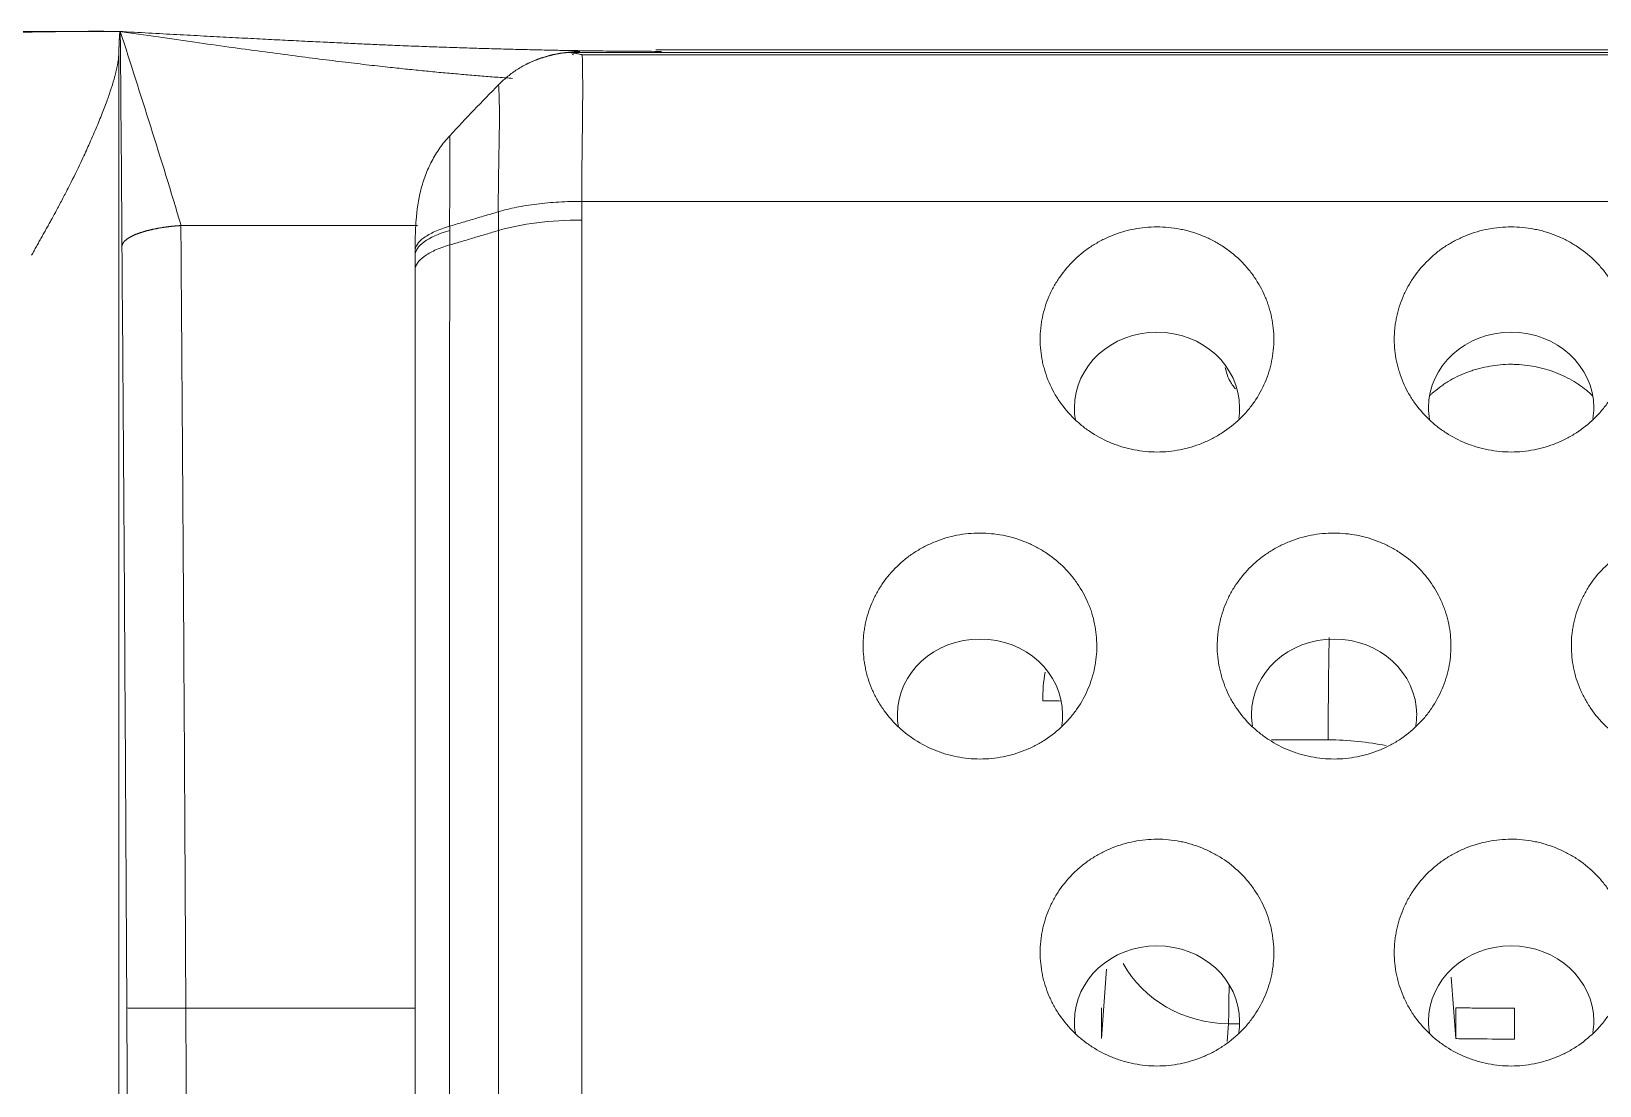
# Model space of a CAD drawing. Header units: millimetres. Extents: x 70151 to 230897, y 35202 to 113211.
# Drawn here: x 178098.68 to 178111.92, y 69246.85 to 69255.74 of the extents above; entities that cross this region are included whole.
import ezdxf

# ---------------------------------------------------------------- set-up
doc = ezdxf.new("R2010")
doc.units = ezdxf.units.MM
doc.header["$LTSCALE"] = 50
doc.layers.add('2-con', color=2, linetype='Continuous')
doc.layers.add('mark-B', color=2, linetype='Continuous', lineweight=20)

# ---------------------------------------------------------------- blocks, each defined once
blk = doc.blocks.new('무풍1WAY 대형')
at = {"layer": 'mark-B'}
for p, q in [((543.717, -488.054), (543.717, -487.793)), ((544.214, -487.797), (544.214, -488.058)), ((544.253, -488.316), (544.214, -487.797)), ((546.13, -487.922), (546.142, -487.773)), ((547.203, -487.797), (547.159, -488.383)), ((547.203, -488.058), (547.203, -487.797)), ((546.037, -487.922), (546.13, -487.922)), ((545.29, -490.316), (545.767, -490.316)), ((552.973, -494.654), (554.967, -494.654)), ((-550.527, -496.135), (550.963, -496.135)), ((0.012, -496.114), (551.724, -496.114)), ((551.724, -496.114), (551.706, -496.113))]:
    blk.add_line(p, q, dxfattribs=at)
for centre, major_axis, ratio, start_param, end_param in [((543.717, -487.798), (-0.498, 0), 0.008728, 3.176501, 4.712389), ((543.746, -487.943), (0.697, 0), 0.913545, 2.993738, 3.141588), ((543.746, -487.943), (0.697, 0), 0.913545, 3.141596, 6.283185), ((543.746, -487.943), (0.697, 0), 0.913545, 0, 0.158061), ((546.734, -487.943), (0.697, 0), 0.913545, 2.993738, 3.141588), ((546.734, -487.943), (0.697, 0), 0.913545, 3.141596, 6.283185), ((546.138, -489.275), (0, -1.494), 0.01164, 3.577926, 3.959334), ((546.13, -488.824), (0.993, -0.075), 0.905851, 0.533497, 1.638805), ((546.734, -487.943), (0.697, 0), 0.913545, 0, 0.158061), ((545.29, -489.975), (0.996, -0.012), 0.343202, 4.204303, 4.716664), ((545.274, -489.804), (0, -1.494), 0.01164, 0.399192, 1.220446), ((545.24, -490.53), (0.697, 0), 0.913545, 2.994917, 3.141588), ((545.24, -490.53), (0.697, 0), 0.913545, 0, 0.156493), ((548.227, -490.53), (0.697, 0), 0.913545, 2.994917, 3.141588), ((548.227, -490.53), (0.697, 0), 0.913545, 0, 0.156493), ((545.24, -490.53), (0.697, 0), 0.913545, 3.141596, 6.283185), ((548.227, -490.53), (0.697, 0), 0.913545, 3.141596, 6.283185), ((547.698, -490.621), (-0.498, 0.001), 0.049798, 1.251536, 1.570898), ((543.746, -493.118), (0.697, 0), 0.913545, 2.996196, 3.141596), ((543.746, -493.118), (0.697, 0), 0.913545, 0, 0.154917), ((546.734, -493.118), (0.697, 0), 0.913545, 2.996196, 3.141596), ((546.734, -493.118), (0.697, 0), 0.913545, 0, 0.154917), ((543.746, -493.118), (0.697, 0), 0.913545, 3.141596, 6.283185), ((546.734, -493.118), (0.697, 0), 0.913545, 3.141596, 6.283185), ((551.997, -494.403), (0.996, 0), 0.298095, 5.497796, 6.283185), ((551.585, -494.403), (-0.996, 0), 0.297705, 1.570812, 2.356202)]:
    blk.add_ellipse(centre, major_axis=major_axis, ratio=ratio, start_param=start_param, end_param=end_param, dxfattribs=at)
for points, degree, knots in [([(555.493, -488.059), (555.493, -485.014), (555.493, -481.958), (555.493, -476.339), (555.493, -473.779), (555.493, -469.929), (555.493, -468.643), (555.493, -466.713), (555.493, -466.069), (555.493, -465.102), (555.493, -464.78), (555.493, -464.296), (555.493, -464.135), (555.493, -463.812), (555.493, -463.64), (555.493, -463.339), (555.493, -463.209), (555.493, -462.925), (555.493, -462.781), (555.493, -462.346), (555.493, -462.051), (555.493, -461.148), (555.493, -460.523), (555.493, -459.229), (555.493, -458.56), (555.493, -457.522), (555.493, -457.171), (555.493, -456.635), (555.493, -456.455), (555.493, -456.183), (555.493, -456.092), (555.493, -455.91), (555.493, -455.808), (555.493, -455.644), (555.493, -455.581), (555.493, -455.435), (555.493, -455.362), (555.493, -455.142), (555.493, -454.994), (555.493, -454.547), (555.493, -454.245), (555.493, -453.324), (555.493, -452.693), (555.493, -451.395), (555.493, -450.729), (555.493, -449.703), (555.493, -449.356), (555.493, -448.83), (555.493, -448.654), (555.493, -448.299), (555.493, -448.112), (555.493, -447.94)], 3, [0, 0, 0, 0, 0.23099, 0.23099, 0.423242, 0.423242, 0.519369, 0.519369, 0.567432, 0.567432, 0.591463, 0.591463, 0.603479, 0.603479, 0.615495, 0.615495, 0.627511, 0.627511, 0.639526, 0.639526, 0.663558, 0.663558, 0.711621, 0.711621, 0.759684, 0.759684, 0.783716, 0.783716, 0.795732, 0.795732, 0.80174, 0.80174, 0.807748, 0.807748, 0.813755, 0.813755, 0.819763, 0.819763, 0.831779, 0.831779, 0.855811, 0.855811, 0.903874, 0.903874, 0.951937, 0.951937, 0.975969, 0.975969, 0.987984, 0.987984, 1, 1, 1, 1]), ([(552.993, -457.108), (552.993, -457.203), (552.993, -457.393), (552.993, -457.679), (552.993, -457.964), (552.993, -458.25), (552.993, -458.535), (552.993, -458.82), (552.993, -459.106), (552.993, -459.391), (552.993, -459.676), (552.993, -459.961), (552.993, -460.246), (552.993, -460.531), (552.993, -460.816), (552.993, -461.101), (552.993, -461.386), (552.993, -461.671), (552.993, -461.955), (552.993, -462.24), (552.993, -462.525), (552.993, -462.809), (552.993, -463.094), (552.993, -463.378), (552.993, -463.662), (552.993, -463.947), (552.993, -464.231), (552.993, -464.515), (552.993, -464.799), (552.993, -465.084), (552.993, -465.368), (552.993, -465.652), (552.993, -465.936), (552.993, -466.22), (552.993, -466.503), (552.993, -466.787), (552.993, -467.071), (552.993, -467.355), (552.993, -467.638), (552.993, -467.922), (552.993, -468.205), (552.993, -468.489), (552.993, -468.772), (552.993, -469.055), (552.993, -469.339), (552.993, -469.622), (552.993, -469.905), (552.993, -470.188), (552.993, -470.471), (552.993, -470.754), (552.993, -471.037), (552.993, -471.32), (552.993, -471.602), (552.993, -471.885), (552.993, -472.168), (552.993, -472.45), (552.993, -472.733), (552.993, -473.015), (552.993, -473.298), (552.993, -473.58), (552.993, -473.862), (552.993, -474.145), (552.993, -474.427), (552.993, -474.709), (552.993, -474.991), (552.993, -475.273), (552.993, -475.555), (552.993, -476.05), (552.993, -477.07), (552.993, -478.924), (552.993, -481.706), (552.993, -484.168), (552.993, -485.992), (552.993, -486.863), (552.993, -487.701), (552.993, -488.506), (552.993, -489.278), (552.993, -490.017), (552.993, -490.723), (552.993, -491.396), (552.993, -492.036), (552.993, -492.643), (552.993, -493.218), (552.993, -493.76), (552.993, -494.11), (552.993, -494.28)], 3, [0, 0, 0, 0, 0.007577, 0.015155, 0.022732, 0.030309, 0.037887, 0.045464, 0.053041, 0.060618, 0.068195, 0.075772, 0.083349, 0.090927, 0.098504, 0.10608, 0.113657, 0.121234, 0.128811, 0.136388, 0.143965, 0.151542, 0.159119, 0.166695, 0.174272, 0.181849, 0.189426, 0.197002, 0.204579, 0.212156, 0.219732, 0.227309, 0.234885, 0.242462, 0.250039, 0.257615, 0.265192, 0.272768, 0.280345, 0.287921, 0.295498, 0.303074, 0.31065, 0.318227, 0.325803, 0.33338, 0.340956, 0.348532, 0.356109, 0.363685, 0.371262, 0.378838, 0.386414, 0.393991, 0.401567, 0.409143, 0.41672, 0.424296, 0.431872, 0.439449, 0.447025, 0.454601, 0.462177, 0.469754, 0.47733, 0.484906, 0.492483, 0.500059, 0.52485, 0.574775, 0.649835, 0.750029, 0.774561, 0.798208, 0.820972, 0.842852, 0.863849, 0.883961, 0.90319, 0.921534, 0.938995, 0.955572, 0.971266, 0.986075, 1, 1, 1, 1]), ([(552.701, -494.49), (552.702, -492.962), (552.702, -491.432), (552.702, -488.364), (552.702, -486.058), (552.702, -483.744), (552.702, -482.2), (552.702, -481.427), (552.702, -479.106), (552.702, -477.556), (552.701, -474.449), (552.701, -472.893), (552.701, -469.775), (552.701, -468.213), (552.701, -465.085), (552.701, -463.518), (552.701, -460.379), (552.701, -458.807), (552.701, -457.233)], 3, [0, 0, 0, 0, 0.125, 0.125, 0.25, 0.3125, 0.3125, 0.375, 0.375, 0.5, 0.5, 0.625, 0.625, 0.75, 0.75, 0.875, 0.875, 1, 1, 1, 1]), ([(551.585, -494.699), (551.585, -491.638), (551.585, -488.563), (551.585, -483.93), (551.585, -482.382), (551.585, -479.281), (551.585, -477.727), (551.585, -474.613), (551.585, -473.054), (551.585, -469.928), (551.585, -468.363), (551.585, -465.227), (551.585, -463.657), (551.585, -460.512), (551.585, -458.936), (551.585, -457.359)], 3, [0, 0, 0, 0, 0.25, 0.25, 0.375, 0.375, 0.5, 0.5, 0.625, 0.625, 0.75, 0.75, 0.875, 0.875, 1, 1, 1, 1]), ([(552.289, -457.307), (552.289, -458.883), (552.289, -460.457), (552.289, -463.599), (552.289, -465.168), (552.289, -468.301), (552.289, -469.865), (552.289, -472.987), (552.289, -474.546), (552.289, -477.656), (552.289, -479.209), (552.289, -482.307), (552.289, -483.854), (552.289, -488.482), (552.289, -491.554), (552.289, -494.612)], 3, [0, 0, 0, 0, 0.125, 0.125, 0.25, 0.25, 0.375, 0.375, 0.5, 0.5, 0.625, 0.625, 0.75, 0.75, 1, 1, 1, 1]), ([(543.746, -487.566), (543.812, -487.566), (543.876, -487.573), (543.971, -487.591), (544.002, -487.599), (544.049, -487.613), (544.064, -487.618), (544.095, -487.628), (544.11, -487.634), (544.185, -487.664), (544.242, -487.694), (544.309, -487.738), (544.322, -487.747), (544.348, -487.765), (544.361, -487.775), (544.399, -487.805), (544.422, -487.826), (544.49, -487.893), (544.531, -487.941), (544.576, -488.006), (544.585, -488.02), (544.601, -488.047), (544.625, -488.088), (544.659, -488.158), (544.681, -488.217), (544.695, -488.261), (544.699, -488.276), (544.707, -488.307), (544.71, -488.322), (544.726, -488.399), (544.732, -488.461), (544.732, -488.554), (544.731, -488.585), (544.726, -488.632), (544.724, -488.647), (544.719, -488.678), (544.716, -488.694), (544.701, -488.77), (544.682, -488.829), (544.652, -488.901), (544.645, -488.916), (544.631, -488.944), (544.624, -488.958), (544.601, -489), (544.585, -489.026), (544.532, -489.104), (544.491, -489.152), (544.434, -489.208), (544.422, -489.219), (544.398, -489.24), (544.362, -489.271), (544.297, -489.318), (544.242, -489.35), (544.185, -489.38), (544.155, -489.393), (544.065, -489.429), (544.004, -489.448), (543.908, -489.466), (543.876, -489.471), (543.811, -489.477), (543.779, -489.479), (543.682, -489.479), (543.618, -489.473), (543.538, -489.457), (543.522, -489.454), (543.49, -489.446), (543.443, -489.433), (543.367, -489.407), (543.309, -489.38), (543.266, -489.358), (543.252, -489.35), (543.224, -489.334), (543.21, -489.326), (543.143, -489.282), (543.093, -489.242), (543.025, -489.176), (543.003, -489.153), (542.973, -489.116), (542.963, -489.104), (542.943, -489.079), (542.934, -489.066), (542.89, -489.001), (542.859, -488.946), (542.823, -488.859), (542.812, -488.83), (542.793, -488.77), (542.785, -488.74), (542.767, -488.648), (542.76, -488.587), (542.76, -488.461), (542.766, -488.399), (542.785, -488.308), (542.793, -488.278), (542.811, -488.218), (542.822, -488.188), (542.859, -488.101), (542.889, -488.046), (542.942, -487.969), (542.961, -487.943), (543.002, -487.894), (543.024, -487.871), (543.092, -487.805), (543.142, -487.765), (543.222, -487.712), (543.25, -487.696), (543.307, -487.666), (543.366, -487.639), (543.426, -487.618), (543.473, -487.604), (543.488, -487.6), (543.52, -487.592), (543.536, -487.588), (543.616, -487.573), (543.681, -487.566), (543.746, -487.566)], 3, [0, 0, 0, 0, 0.03125, 0.03125, 0.046875, 0.046875, 0.054688, 0.054688, 0.0625, 0.0625, 0.09375, 0.09375, 0.101563, 0.101563, 0.109375, 0.109375, 0.125, 0.125, 0.15625, 0.15625, 0.164063, 0.164063, 0.171875, 0.1875, 0.203125, 0.203125, 0.210938, 0.210938, 0.21875, 0.21875, 0.25, 0.25, 0.265625, 0.265625, 0.273438, 0.273438, 0.28125, 0.28125, 0.3125, 0.3125, 0.320313, 0.320313, 0.328125, 0.328125, 0.34375, 0.34375, 0.375, 0.375, 0.382813, 0.382813, 0.390625, 0.40625, 0.421875, 0.421875, 0.4375, 0.4375, 0.46875, 0.46875, 0.484375, 0.484375, 0.5, 0.5, 0.53125, 0.53125, 0.539063, 0.539063, 0.546875, 0.5625, 0.578125, 0.578125, 0.585938, 0.585938, 0.59375, 0.59375, 0.625, 0.625, 0.640625, 0.640625, 0.648438, 0.648438, 0.65625, 0.65625, 0.6875, 0.6875, 0.703125, 0.703125, 0.71875, 0.71875, 0.75, 0.75, 0.78125, 0.78125, 0.796875, 0.796875, 0.8125, 0.8125, 0.84375, 0.84375, 0.859375, 0.859375, 0.875, 0.875, 0.90625, 0.90625, 0.921875, 0.921875, 0.9375, 0.953125, 0.953125, 0.960938, 0.960938, 0.96875, 0.96875, 1, 1, 1, 1]), ([(546.734, -487.566), (546.799, -487.566), (546.863, -487.573), (546.958, -487.591), (546.99, -487.599), (547.036, -487.613), (547.052, -487.618), (547.083, -487.628), (547.098, -487.634), (547.173, -487.664), (547.229, -487.694), (547.296, -487.738), (547.31, -487.747), (547.336, -487.765), (547.348, -487.775), (547.386, -487.805), (547.41, -487.826), (547.478, -487.893), (547.519, -487.941), (547.563, -488.006), (547.572, -488.02), (547.589, -488.047), (547.612, -488.088), (547.647, -488.158), (547.668, -488.217), (547.682, -488.261), (547.686, -488.276), (547.694, -488.307), (547.698, -488.322), (547.713, -488.399), (547.72, -488.461), (547.72, -488.554), (547.718, -488.585), (547.713, -488.632), (547.711, -488.647), (547.707, -488.678), (547.704, -488.694), (547.688, -488.77), (547.67, -488.829), (547.639, -488.901), (547.633, -488.916), (547.619, -488.944), (547.612, -488.958), (547.589, -489), (547.573, -489.026), (547.519, -489.104), (547.479, -489.152), (547.421, -489.208), (547.41, -489.219), (547.386, -489.24), (547.349, -489.271), (547.285, -489.318), (547.229, -489.35), (547.172, -489.38), (547.143, -489.393), (547.053, -489.429), (546.991, -489.448), (546.896, -489.466), (546.864, -489.471), (546.799, -489.477), (546.766, -489.479), (546.669, -489.479), (546.605, -489.473), (546.525, -489.457), (546.509, -489.454), (546.478, -489.446), (546.431, -489.433), (546.355, -489.407), (546.296, -489.38), (546.254, -489.358), (546.24, -489.35), (546.212, -489.334), (546.198, -489.326), (546.13, -489.282), (546.081, -489.242), (546.013, -489.176), (545.991, -489.153), (545.96, -489.116), (545.95, -489.104), (545.931, -489.079), (545.922, -489.066), (545.877, -489.001), (545.847, -488.946), (545.81, -488.859), (545.799, -488.83), (545.781, -488.77), (545.773, -488.74), (545.754, -488.648), (545.748, -488.587), (545.748, -488.461), (545.754, -488.399), (545.772, -488.308), (545.78, -488.278), (545.799, -488.218), (545.81, -488.188), (545.846, -488.101), (545.877, -488.046), (545.93, -487.969), (545.949, -487.943), (545.99, -487.894), (546.012, -487.871), (546.08, -487.805), (546.129, -487.765), (546.21, -487.712), (546.238, -487.696), (546.295, -487.666), (546.353, -487.639), (546.414, -487.618), (546.46, -487.604), (546.476, -487.6), (546.507, -487.592), (546.523, -487.588), (546.603, -487.573), (546.668, -487.566), (546.734, -487.566)], 3, [0, 0, 0, 0, 0.03125, 0.03125, 0.046875, 0.046875, 0.054687, 0.054687, 0.0625, 0.0625, 0.09375, 0.09375, 0.101562, 0.101562, 0.109375, 0.109375, 0.125, 0.125, 0.15625, 0.15625, 0.164062, 0.164062, 0.171875, 0.1875, 0.203125, 0.203125, 0.210937, 0.210937, 0.21875, 0.21875, 0.25, 0.25, 0.265625, 0.265625, 0.273437, 0.273437, 0.28125, 0.28125, 0.3125, 0.3125, 0.320312, 0.320312, 0.328125, 0.328125, 0.34375, 0.34375, 0.375, 0.375, 0.382812, 0.382812, 0.390625, 0.40625, 0.421875, 0.421875, 0.4375, 0.4375, 0.46875, 0.46875, 0.484375, 0.484375, 0.5, 0.5, 0.53125, 0.53125, 0.539062, 0.539062, 0.546875, 0.5625, 0.578125, 0.578125, 0.585937, 0.585937, 0.59375, 0.59375, 0.625, 0.625, 0.640625, 0.640625, 0.648437, 0.648437, 0.65625, 0.65625, 0.6875, 0.6875, 0.703125, 0.703125, 0.71875, 0.71875, 0.75, 0.75, 0.78125, 0.78125, 0.796875, 0.796875, 0.8125, 0.8125, 0.84375, 0.84375, 0.859375, 0.859375, 0.875, 0.875, 0.90625, 0.90625, 0.921875, 0.921875, 0.9375, 0.953125, 0.953125, 0.960937, 0.960937, 0.96875, 0.96875, 1, 1, 1, 1]), ([(544.214, -488.058), (544.213, -488.058), (544.209, -488.058), (544.195, -488.057), (544.184, -488.057), (544.158, -488.056), (544.143, -488.056), (544.106, -488.056), (544.085, -488.055), (544.04, -488.055), (544.014, -488.055), (543.961, -488.055), (543.933, -488.054), (543.874, -488.054), (543.843, -488.054), (543.78, -488.054), (543.748, -488.054), (543.717, -488.054)], 3, [0, 0, 0, 0, 0.125, 0.125, 0.25, 0.25, 0.375, 0.375, 0.5, 0.5, 0.625, 0.625, 0.75, 0.75, 0.875, 0.875, 1, 1, 1, 1]), ([(554.927, -488.054), (554.96, -488.054), (554.992, -488.054), (555.055, -488.054), (555.086, -488.053), (555.146, -488.053), (555.174, -488.053), (555.228, -488.053), (555.253, -488.053), (555.299, -488.054), (555.32, -488.054), (555.357, -488.054), (555.372, -488.054), (555.398, -488.055), (555.408, -488.055), (555.421, -488.055), (555.425, -488.056), (555.425, -488.056)], 3, [0, 0, 0, 0, 0.125, 0.125, 0.25, 0.25, 0.375, 0.375, 0.5, 0.5, 0.625, 0.625, 0.75, 0.75, 0.875, 0.875, 1, 1, 1, 1]), ([(554.969, -494.654), (554.967, -494.38), (554.965, -494.107), (554.961, -493.559), (554.959, -493.285), (554.953, -492.462), (554.946, -491.363), (554.939, -490.261), (554.933, -489.158), (554.93, -488.606), (554.927, -488.054)], 3, [0, 0, 0, 0, 0.125, 0.125, 0.25, 0.25, 0.5, 0.75, 0.75, 1, 1, 1, 1]), ([(555.425, -488.056), (555.431, -489.133), (555.437, -490.206), (555.45, -492.346), (555.458, -493.412), (555.466, -494.476)], 3, [0, 0, 0, 0, 0.5, 0.5, 1, 1, 1, 1]), ([(555.493, -496.103), (555.493, -495.434), (555.493, -494.765), (555.493, -493.428), (555.493, -491.42), (555.493, -489.408), (555.493, -488.064)], 3, [0, 0, 0, 0, 0.25, 0.25, 0.5, 1, 1, 1, 1]), ([(542.252, -490.155), (542.318, -490.155), (542.382, -490.162), (542.477, -490.18), (542.508, -490.188), (542.555, -490.201), (542.57, -490.206), (542.601, -490.217), (542.616, -490.223), (542.691, -490.253), (542.748, -490.282), (542.815, -490.326), (542.828, -490.335), (542.854, -490.353), (542.867, -490.363), (542.904, -490.393), (542.928, -490.414), (542.996, -490.48), (543.037, -490.528), (543.082, -490.594), (543.091, -490.607), (543.107, -490.634), (543.131, -490.674), (543.165, -490.744), (543.187, -490.803), (543.201, -490.847), (543.205, -490.863), (543.213, -490.893), (543.216, -490.908), (543.232, -490.985), (543.238, -491.046), (543.238, -491.139), (543.237, -491.17), (543.232, -491.217), (543.23, -491.232), (543.225, -491.263), (543.223, -491.278), (543.207, -491.354), (543.189, -491.414), (543.158, -491.485), (543.151, -491.5), (543.138, -491.528), (543.13, -491.542), (543.108, -491.583), (543.091, -491.61), (543.038, -491.687), (542.997, -491.736), (542.94, -491.791), (542.928, -491.802), (542.904, -491.823), (542.868, -491.854), (542.803, -491.9), (542.748, -491.932), (542.691, -491.962), (542.661, -491.975), (542.571, -492.011), (542.51, -492.03), (542.415, -492.048), (542.382, -492.053), (542.317, -492.059), (542.285, -492.06), (542.188, -492.06), (542.124, -492.054), (542.044, -492.039), (542.028, -492.036), (541.997, -492.028), (541.95, -492.015), (541.874, -491.989), (541.815, -491.963), (541.773, -491.94), (541.759, -491.933), (541.731, -491.917), (541.717, -491.908), (541.649, -491.864), (541.6, -491.825), (541.532, -491.759), (541.51, -491.736), (541.479, -491.7), (541.469, -491.687), (541.45, -491.662), (541.441, -491.649), (541.396, -491.585), (541.366, -491.53), (541.335, -491.458), (541.329, -491.444), (541.318, -491.414), (541.313, -491.399), (541.299, -491.354), (541.292, -491.324), (541.273, -491.233), (541.266, -491.172), (541.266, -491.078), (541.268, -491.047), (541.274, -490.985), (541.284, -490.924), (541.299, -490.864), (541.318, -490.804), (541.328, -490.775), (541.365, -490.688), (541.395, -490.633), (541.449, -490.556), (541.468, -490.531), (541.509, -490.482), (541.531, -490.459), (541.599, -490.392), (541.648, -490.353), (541.729, -490.3), (541.757, -490.284), (541.814, -490.254), (541.872, -490.228), (541.933, -490.206), (541.979, -490.193), (541.995, -490.188), (542.026, -490.181), (542.042, -490.177), (542.122, -490.162), (542.187, -490.155), (542.252, -490.155)], 3, [0, 0, 0, 0, 0.03125, 0.03125, 0.046875, 0.046875, 0.054687, 0.054687, 0.0625, 0.0625, 0.09375, 0.09375, 0.101562, 0.101562, 0.109375, 0.109375, 0.125, 0.125, 0.15625, 0.15625, 0.164062, 0.164062, 0.171875, 0.1875, 0.203125, 0.203125, 0.210937, 0.210937, 0.21875, 0.21875, 0.25, 0.25, 0.265625, 0.265625, 0.273437, 0.273437, 0.28125, 0.28125, 0.3125, 0.3125, 0.320312, 0.320312, 0.328125, 0.328125, 0.34375, 0.34375, 0.375, 0.375, 0.382812, 0.382812, 0.390625, 0.40625, 0.421875, 0.421875, 0.4375, 0.4375, 0.46875, 0.46875, 0.484375, 0.484375, 0.5, 0.5, 0.53125, 0.53125, 0.539062, 0.539062, 0.546875, 0.5625, 0.578125, 0.578125, 0.585937, 0.585937, 0.59375, 0.59375, 0.625, 0.625, 0.640625, 0.640625, 0.648437, 0.648437, 0.65625, 0.65625, 0.6875, 0.6875, 0.695312, 0.695312, 0.703125, 0.703125, 0.71875, 0.71875, 0.75, 0.75, 0.765625, 0.765625, 0.78125, 0.796875, 0.796875, 0.8125, 0.8125, 0.84375, 0.84375, 0.859375, 0.859375, 0.875, 0.875, 0.90625, 0.90625, 0.921875, 0.921875, 0.9375, 0.953125, 0.953125, 0.960938, 0.960938, 0.96875, 0.96875, 1, 1, 1, 1]), ([(545.24, -490.155), (545.305, -490.155), (545.37, -490.162), (545.464, -490.18), (545.496, -490.188), (545.542, -490.201), (545.558, -490.206), (545.589, -490.217), (545.604, -490.223), (545.679, -490.253), (545.735, -490.282), (545.802, -490.326), (545.816, -490.335), (545.842, -490.353), (545.854, -490.363), (545.892, -490.393), (545.916, -490.414), (545.984, -490.48), (546.025, -490.528), (546.07, -490.594), (546.078, -490.607), (546.095, -490.634), (546.119, -490.674), (546.153, -490.744), (546.174, -490.803), (546.188, -490.847), (546.192, -490.863), (546.2, -490.893), (546.204, -490.908), (546.22, -490.985), (546.226, -491.046), (546.226, -491.139), (546.224, -491.17), (546.22, -491.217), (546.218, -491.232), (546.213, -491.263), (546.21, -491.278), (546.195, -491.354), (546.176, -491.414), (546.145, -491.485), (546.139, -491.5), (546.125, -491.528), (546.118, -491.542), (546.095, -491.583), (546.079, -491.61), (546.025, -491.687), (545.985, -491.736), (545.927, -491.791), (545.916, -491.802), (545.892, -491.823), (545.855, -491.854), (545.791, -491.9), (545.735, -491.932), (545.678, -491.962), (545.649, -491.975), (545.559, -492.011), (545.497, -492.03), (545.402, -492.048), (545.37, -492.053), (545.305, -492.059), (545.273, -492.06), (545.176, -492.06), (545.111, -492.054), (545.032, -492.039), (545.016, -492.036), (544.984, -492.028), (544.937, -492.015), (544.861, -491.989), (544.803, -491.963), (544.76, -491.94), (544.746, -491.933), (544.718, -491.917), (544.704, -491.908), (544.637, -491.864), (544.587, -491.825), (544.519, -491.759), (544.498, -491.736), (544.467, -491.7), (544.457, -491.687), (544.437, -491.662), (544.428, -491.649), (544.384, -491.585), (544.353, -491.53), (544.323, -491.458), (544.317, -491.444), (544.306, -491.414), (544.301, -491.399), (544.287, -491.354), (544.279, -491.324), (544.26, -491.233), (544.254, -491.172), (544.254, -491.078), (544.256, -491.047), (544.262, -490.985), (544.271, -490.924), (544.287, -490.864), (544.305, -490.804), (544.316, -490.775), (544.353, -490.688), (544.383, -490.633), (544.436, -490.556), (544.455, -490.531), (544.496, -490.482), (544.518, -490.459), (544.586, -490.392), (544.636, -490.353), (544.716, -490.3), (544.744, -490.284), (544.801, -490.254), (544.86, -490.228), (544.92, -490.206), (544.967, -490.193), (544.982, -490.188), (545.014, -490.181), (545.03, -490.177), (545.11, -490.162), (545.174, -490.155), (545.24, -490.155)], 3, [0, 0, 0, 0, 0.03125, 0.03125, 0.046875, 0.046875, 0.054687, 0.054687, 0.0625, 0.0625, 0.09375, 0.09375, 0.101562, 0.101562, 0.109375, 0.109375, 0.125, 0.125, 0.15625, 0.15625, 0.164062, 0.164062, 0.171875, 0.1875, 0.203125, 0.203125, 0.210937, 0.210937, 0.21875, 0.21875, 0.25, 0.25, 0.265625, 0.265625, 0.273437, 0.273437, 0.28125, 0.28125, 0.3125, 0.3125, 0.320312, 0.320312, 0.328125, 0.328125, 0.34375, 0.34375, 0.375, 0.375, 0.382812, 0.382812, 0.390625, 0.40625, 0.421875, 0.421875, 0.4375, 0.4375, 0.46875, 0.46875, 0.484375, 0.484375, 0.5, 0.5, 0.53125, 0.53125, 0.539062, 0.539062, 0.546875, 0.5625, 0.578125, 0.578125, 0.585937, 0.585937, 0.59375, 0.59375, 0.625, 0.625, 0.640625, 0.640625, 0.648437, 0.648437, 0.65625, 0.65625, 0.6875, 0.6875, 0.695312, 0.695312, 0.703125, 0.703125, 0.71875, 0.71875, 0.75, 0.75, 0.765625, 0.765625, 0.78125, 0.796875, 0.796875, 0.8125, 0.8125, 0.84375, 0.84375, 0.859375, 0.859375, 0.875, 0.875, 0.90625, 0.90625, 0.921875, 0.921875, 0.9375, 0.953125, 0.953125, 0.960938, 0.960938, 0.96875, 0.96875, 1, 1, 1, 1]), ([(548.227, -490.155), (548.293, -490.155), (548.357, -490.162), (548.452, -490.18), (548.483, -490.188), (548.53, -490.201), (548.545, -490.206), (548.576, -490.217), (548.591, -490.223), (548.666, -490.253), (548.723, -490.282), (548.79, -490.326), (548.803, -490.335), (548.829, -490.353), (548.842, -490.363), (548.88, -490.393), (548.903, -490.414), (548.971, -490.48), (549.012, -490.528), (549.057, -490.594), (549.066, -490.607), (549.082, -490.634), (549.106, -490.674), (549.14, -490.744), (549.162, -490.803), (549.176, -490.847), (549.18, -490.863), (549.188, -490.893), (549.191, -490.908), (549.207, -490.985), (549.213, -491.046), (549.213, -491.139), (549.212, -491.17), (549.207, -491.217), (549.205, -491.232), (549.2, -491.263), (549.198, -491.278), (549.182, -491.354), (549.164, -491.414), (549.133, -491.485), (549.126, -491.5), (549.113, -491.528), (549.105, -491.542), (549.083, -491.583), (549.066, -491.61), (549.013, -491.687), (548.972, -491.736), (548.915, -491.791), (548.903, -491.802), (548.879, -491.823), (548.843, -491.854), (548.778, -491.9), (548.723, -491.932), (548.666, -491.962), (548.636, -491.975), (548.546, -492.011), (548.485, -492.03), (548.39, -492.048), (548.358, -492.053), (548.292, -492.059), (548.26, -492.06), (548.163, -492.06), (548.099, -492.054), (548.019, -492.039), (548.003, -492.036), (547.972, -492.028), (547.925, -492.015), (547.849, -491.989), (547.79, -491.963), (547.748, -491.94), (547.734, -491.933), (547.706, -491.917), (547.692, -491.908), (547.624, -491.864), (547.575, -491.825), (547.507, -491.759), (547.485, -491.736), (547.454, -491.7), (547.444, -491.687), (547.425, -491.662), (547.416, -491.649), (547.371, -491.585), (547.341, -491.53), (547.31, -491.458), (547.304, -491.444), (547.293, -491.414), (547.288, -491.399), (547.274, -491.354), (547.267, -491.324), (547.248, -491.233), (547.242, -491.172), (547.241, -491.078), (547.243, -491.047), (547.249, -490.985), (547.259, -490.924), (547.274, -490.864), (547.293, -490.804), (547.304, -490.775), (547.34, -490.688), (547.37, -490.633), (547.424, -490.556), (547.443, -490.531), (547.484, -490.482), (547.506, -490.459), (547.574, -490.392), (547.623, -490.353), (547.704, -490.3), (547.732, -490.284), (547.789, -490.254), (547.847, -490.228), (547.908, -490.206), (547.954, -490.193), (547.97, -490.188), (548.001, -490.181), (548.017, -490.177), (548.097, -490.162), (548.162, -490.155), (548.227, -490.155)], 3, [0, 0, 0, 0, 0.03125, 0.03125, 0.046875, 0.046875, 0.054688, 0.054688, 0.0625, 0.0625, 0.09375, 0.09375, 0.101563, 0.101563, 0.109375, 0.109375, 0.125, 0.125, 0.15625, 0.15625, 0.164063, 0.164063, 0.171875, 0.1875, 0.203125, 0.203125, 0.210937, 0.210937, 0.21875, 0.21875, 0.25, 0.25, 0.265625, 0.265625, 0.273437, 0.273437, 0.28125, 0.28125, 0.3125, 0.3125, 0.320312, 0.320312, 0.328125, 0.328125, 0.34375, 0.34375, 0.375, 0.375, 0.382812, 0.382812, 0.390625, 0.40625, 0.421875, 0.421875, 0.4375, 0.4375, 0.46875, 0.46875, 0.484375, 0.484375, 0.5, 0.5, 0.53125, 0.53125, 0.539063, 0.539063, 0.546875, 0.5625, 0.578125, 0.578125, 0.585938, 0.585938, 0.59375, 0.59375, 0.625, 0.625, 0.640625, 0.640625, 0.648438, 0.648438, 0.65625, 0.65625, 0.6875, 0.6875, 0.695312, 0.695312, 0.703125, 0.703125, 0.71875, 0.71875, 0.75, 0.75, 0.765625, 0.765625, 0.78125, 0.796875, 0.796875, 0.8125, 0.8125, 0.84375, 0.84375, 0.859375, 0.859375, 0.875, 0.875, 0.90625, 0.90625, 0.921875, 0.921875, 0.9375, 0.953125, 0.953125, 0.960937, 0.960937, 0.96875, 0.96875, 1, 1, 1, 1]), ([(543.746, -492.744), (543.811, -492.744), (543.876, -492.751), (543.971, -492.769), (544.002, -492.776), (544.048, -492.79), (544.064, -492.795), (544.095, -492.806), (544.11, -492.811), (544.185, -492.841), (544.241, -492.871), (544.308, -492.914), (544.322, -492.923), (544.348, -492.942), (544.36, -492.951), (544.398, -492.981), (544.422, -493.002), (544.49, -493.068), (544.531, -493.116), (544.576, -493.181), (544.584, -493.194), (544.601, -493.221), (544.625, -493.261), (544.659, -493.331), (544.68, -493.389), (544.694, -493.434), (544.699, -493.449), (544.706, -493.479), (544.71, -493.494), (544.726, -493.57), (544.732, -493.632), (544.732, -493.724), (544.73, -493.755), (544.726, -493.802), (544.724, -493.817), (544.719, -493.848), (544.716, -493.863), (544.701, -493.939), (544.682, -493.998), (544.652, -494.07), (544.645, -494.084), (544.631, -494.112), (544.624, -494.126), (544.601, -494.167), (544.585, -494.194), (544.531, -494.271), (544.491, -494.319), (544.433, -494.374), (544.422, -494.385), (544.398, -494.406), (544.361, -494.437), (544.297, -494.483), (544.241, -494.515), (544.184, -494.544), (544.155, -494.558), (544.065, -494.594), (544.003, -494.612), (543.908, -494.63), (543.876, -494.635), (543.811, -494.641), (543.779, -494.642), (543.682, -494.642), (543.618, -494.636), (543.538, -494.621), (543.522, -494.618), (543.49, -494.61), (543.443, -494.598), (543.368, -494.571), (543.309, -494.545), (543.267, -494.523), (543.253, -494.515), (543.225, -494.499), (543.211, -494.491), (543.143, -494.447), (543.094, -494.408), (543.026, -494.342), (543.004, -494.319), (542.973, -494.283), (542.963, -494.271), (542.944, -494.246), (542.935, -494.233), (542.89, -494.168), (542.86, -494.114), (542.829, -494.042), (542.823, -494.028), (542.812, -493.999), (542.807, -493.984), (542.793, -493.939), (542.785, -493.909), (542.767, -493.819), (542.76, -493.757), (542.76, -493.664), (542.762, -493.632), (542.768, -493.571), (542.777, -493.51), (542.793, -493.45), (542.811, -493.391), (542.822, -493.361), (542.859, -493.275), (542.889, -493.22), (542.943, -493.143), (542.962, -493.118), (543.003, -493.069), (543.025, -493.046), (543.093, -492.98), (543.142, -492.941), (543.223, -492.889), (543.251, -492.872), (543.308, -492.843), (543.366, -492.816), (543.427, -492.795), (543.473, -492.782), (543.489, -492.777), (543.52, -492.77), (543.536, -492.766), (543.616, -492.751), (543.681, -492.744), (543.746, -492.744)], 3, [0, 0, 0, 0, 0.03125, 0.03125, 0.046875, 0.046875, 0.054688, 0.054688, 0.0625, 0.0625, 0.09375, 0.09375, 0.101563, 0.101563, 0.109375, 0.109375, 0.125, 0.125, 0.15625, 0.15625, 0.164063, 0.164063, 0.171875, 0.1875, 0.203125, 0.203125, 0.210938, 0.210938, 0.21875, 0.21875, 0.25, 0.25, 0.265625, 0.265625, 0.273438, 0.273438, 0.28125, 0.28125, 0.3125, 0.3125, 0.320313, 0.320313, 0.328125, 0.328125, 0.34375, 0.34375, 0.375, 0.375, 0.382813, 0.382813, 0.390625, 0.40625, 0.421875, 0.421875, 0.4375, 0.4375, 0.46875, 0.46875, 0.484375, 0.484375, 0.5, 0.5, 0.53125, 0.53125, 0.539063, 0.539063, 0.546875, 0.5625, 0.578125, 0.578125, 0.585938, 0.585938, 0.59375, 0.59375, 0.625, 0.625, 0.640625, 0.640625, 0.648438, 0.648438, 0.65625, 0.65625, 0.6875, 0.6875, 0.695313, 0.695313, 0.703125, 0.703125, 0.71875, 0.71875, 0.75, 0.75, 0.765625, 0.765625, 0.78125, 0.796875, 0.796875, 0.8125, 0.8125, 0.84375, 0.84375, 0.859375, 0.859375, 0.875, 0.875, 0.90625, 0.90625, 0.921875, 0.921875, 0.9375, 0.953125, 0.953125, 0.960938, 0.960938, 0.96875, 0.96875, 1, 1, 1, 1]), ([(546.734, -492.744), (546.799, -492.744), (546.863, -492.751), (546.958, -492.769), (546.989, -492.776), (547.036, -492.79), (547.052, -492.795), (547.082, -492.806), (547.097, -492.811), (547.172, -492.841), (547.229, -492.871), (547.296, -492.914), (547.309, -492.923), (547.335, -492.942), (547.348, -492.951), (547.386, -492.981), (547.409, -493.002), (547.477, -493.068), (547.518, -493.116), (547.563, -493.181), (547.572, -493.194), (547.588, -493.221), (547.612, -493.261), (547.646, -493.331), (547.668, -493.389), (547.682, -493.434), (547.686, -493.449), (547.694, -493.479), (547.698, -493.494), (547.713, -493.57), (547.719, -493.632), (547.72, -493.724), (547.718, -493.755), (547.713, -493.802), (547.711, -493.817), (547.707, -493.848), (547.704, -493.863), (547.688, -493.939), (547.67, -493.998), (547.639, -494.07), (547.633, -494.084), (547.619, -494.112), (547.611, -494.126), (547.589, -494.167), (547.572, -494.194), (547.519, -494.271), (547.478, -494.319), (547.421, -494.374), (547.409, -494.385), (547.385, -494.406), (547.349, -494.437), (547.284, -494.483), (547.229, -494.515), (547.172, -494.544), (547.142, -494.558), (547.052, -494.594), (546.991, -494.612), (546.896, -494.63), (546.864, -494.635), (546.799, -494.641), (546.766, -494.642), (546.669, -494.642), (546.605, -494.636), (546.526, -494.621), (546.51, -494.618), (546.478, -494.61), (546.431, -494.598), (546.355, -494.571), (546.297, -494.545), (546.254, -494.523), (546.24, -494.515), (546.212, -494.499), (546.198, -494.491), (546.131, -494.447), (546.081, -494.408), (546.013, -494.342), (545.992, -494.319), (545.961, -494.283), (545.951, -494.271), (545.931, -494.246), (545.922, -494.233), (545.878, -494.168), (545.847, -494.114), (545.817, -494.042), (545.811, -494.028), (545.8, -493.999), (545.795, -493.984), (545.781, -493.939), (545.773, -493.909), (545.754, -493.819), (545.748, -493.757), (545.748, -493.664), (545.749, -493.632), (545.756, -493.571), (545.765, -493.51), (545.78, -493.45), (545.799, -493.391), (545.81, -493.361), (545.847, -493.275), (545.877, -493.22), (545.93, -493.143), (545.949, -493.118), (545.99, -493.069), (546.012, -493.046), (546.08, -492.98), (546.13, -492.941), (546.21, -492.889), (546.238, -492.872), (546.295, -492.843), (546.354, -492.816), (546.414, -492.795), (546.461, -492.782), (546.476, -492.777), (546.508, -492.77), (546.524, -492.766), (546.604, -492.751), (546.668, -492.744), (546.734, -492.744)], 3, [0, 0, 0, 0, 0.03125, 0.03125, 0.046875, 0.046875, 0.054688, 0.054688, 0.0625, 0.0625, 0.09375, 0.09375, 0.101563, 0.101563, 0.109375, 0.109375, 0.125, 0.125, 0.15625, 0.15625, 0.164063, 0.164063, 0.171875, 0.1875, 0.203125, 0.203125, 0.210938, 0.210938, 0.21875, 0.21875, 0.25, 0.25, 0.265625, 0.265625, 0.273438, 0.273438, 0.28125, 0.28125, 0.3125, 0.3125, 0.320313, 0.320313, 0.328125, 0.328125, 0.34375, 0.34375, 0.375, 0.375, 0.382813, 0.382813, 0.390625, 0.40625, 0.421875, 0.421875, 0.4375, 0.4375, 0.46875, 0.46875, 0.484375, 0.484375, 0.5, 0.5, 0.53125, 0.53125, 0.539063, 0.539063, 0.546875, 0.5625, 0.578125, 0.578125, 0.585938, 0.585938, 0.59375, 0.59375, 0.625, 0.625, 0.640625, 0.640625, 0.648438, 0.648438, 0.65625, 0.65625, 0.6875, 0.6875, 0.695313, 0.695313, 0.703125, 0.703125, 0.71875, 0.71875, 0.75, 0.75, 0.765625, 0.765625, 0.78125, 0.796875, 0.796875, 0.8125, 0.8125, 0.84375, 0.84375, 0.859375, 0.859375, 0.875, 0.875, 0.90625, 0.90625, 0.921875, 0.921875, 0.9375, 0.953125, 0.953125, 0.960938, 0.960938, 0.96875, 0.96875, 1, 1, 1, 1]), ([(544.431, -493.22), (544.426, -493.225), (544.42, -493.231), (544.393, -493.255), (544.372, -493.273), (544.337, -493.299), (544.326, -493.307), (544.302, -493.323), (544.29, -493.331), (544.228, -493.368), (544.176, -493.394), (544.107, -493.42), (544.093, -493.425), (544.065, -493.435), (544.051, -493.439), (544.007, -493.451), (543.978, -493.458), (543.89, -493.475), (543.831, -493.482), (543.754, -493.484), (543.739, -493.484), (543.709, -493.483), (543.664, -493.481), (543.589, -493.473), (543.53, -493.462), (543.472, -493.448), (543.443, -493.44), (543.358, -493.412), (543.304, -493.388), (543.228, -493.347), (543.203, -493.332), (543.156, -493.299), (543.133, -493.282), (543.094, -493.25), (543.077, -493.235), (543.06, -493.219)], 3, [0, 0, 0, 0, 0.016787, 0.016787, 0.075274, 0.075274, 0.104517, 0.104517, 0.13376, 0.13376, 0.250733, 0.250733, 0.279976, 0.279976, 0.309219, 0.309219, 0.367706, 0.367706, 0.484679, 0.484679, 0.513922, 0.513922, 0.543165, 0.601652, 0.660138, 0.660138, 0.718625, 0.718625, 0.835598, 0.835598, 0.894084, 0.894084, 0.952571, 0.952571, 1, 1, 1, 1]), ([(546.135, -493.377), (546.132, -493.37), (546.129, -493.362), (546.121, -493.348), (546.118, -493.343), (546.112, -493.332), (546.108, -493.327), (546.097, -493.309), (546.088, -493.297), (546.076, -493.281), (546.074, -493.278), (546.072, -493.276)], 3, [0, 0, 0, 0, 0.312559, 0.312559, 0.468839, 0.468839, 0.625119, 0.625119, 0.937678, 0.937678, 1, 1, 1, 1]), ([(552.701, -494.49), (552.748, -494.476), (552.789, -494.461), (552.862, -494.429), (552.892, -494.411), (552.942, -494.375), (552.961, -494.357), (552.987, -494.319), (552.993, -494.299), (552.993, -494.28)], 3, [0, 0, 0, 0, 0.25, 0.25, 0.5, 0.5, 0.75, 0.75, 1, 1, 1, 1]), ([(552.993, -494.403), (552.993, -494.403), (552.993, -494.403), (552.993, -494.402), (552.993, -494.4), (552.993, -494.386), (552.993, -494.373), (552.993, -494.346), (552.993, -494.333), (552.993, -494.306), (552.993, -494.293), (552.993, -494.28)], 3, [0, 0, 0, 0, 0.000317, 0.000317, 0.027283, 0.027283, 0.351416, 0.351416, 0.675549, 0.675549, 1, 1, 1, 1]), ([(552.701, -495.411), (552.732, -495.379), (552.759, -495.344), (552.809, -495.273), (552.832, -495.236), (552.862, -495.178), (552.872, -495.158), (552.89, -495.119), (552.898, -495.098), (552.921, -495.037), (552.934, -494.995), (552.966, -494.87), (552.978, -494.784), (552.988, -494.655), (552.99, -494.612), (552.992, -494.525), (552.993, -494.481), (552.993, -494.438)], 3, [0, 0, 0, 0, 0.125, 0.125, 0.25, 0.25, 0.3125, 0.3125, 0.375, 0.375, 0.5, 0.5, 0.75, 0.75, 0.875, 0.875, 1, 1, 1, 1]), ([(552.703, -494.648), (552.749, -494.634), (552.79, -494.619), (552.862, -494.587), (552.893, -494.569), (552.943, -494.534), (552.961, -494.515), (552.987, -494.477), (552.993, -494.457), (552.993, -494.438)], 3, [0, 0, 0, 0, 0.25, 0.25, 0.5, 0.5, 0.75, 0.75, 1, 1, 1, 1]), ([(555.493, -496.103), (555.493, -496.1), (555.493, -496.095), (555.494, -496.086), (555.494, -496.077), (555.495, -496.068), (555.496, -496.059), (555.497, -496.05), (555.499, -496.04), (555.5, -496.03), (555.502, -496.02), (555.504, -496.01), (555.506, -495.999), (555.508, -495.989), (555.51, -495.978), (555.513, -495.966), (555.515, -495.955), (555.518, -495.943), (555.521, -495.931), (555.524, -495.919), (555.528, -495.906), (555.531, -495.894), (555.535, -495.881), (555.539, -495.867), (555.543, -495.854), (555.547, -495.84), (555.552, -495.826), (555.565, -495.785), (555.59, -495.711), (555.633, -495.598), (555.685, -495.471), (555.742, -495.341), (555.811, -495.189), (555.873, -495.062), (555.933, -494.945), (555.977, -494.86), (556.023, -494.774), (556.059, -494.708), (556.085, -494.661), (556.105, -494.625), (556.125, -494.589), (556.146, -494.553), (556.166, -494.516), (556.187, -494.478), (556.208, -494.441), (556.222, -494.415), (556.229, -494.403)], 3, [0, 0, 0, 0, 0.007352, 0.014779, 0.022282, 0.029861, 0.037516, 0.045249, 0.053059, 0.060948, 0.068915, 0.076962, 0.085088, 0.093294, 0.101581, 0.109949, 0.118398, 0.126929, 0.135543, 0.144238, 0.153017, 0.161879, 0.170824, 0.179854, 0.188967, 0.198166, 0.207449, 0.216817, 0.280205, 0.349302, 0.424162, 0.504826, 0.57313, 0.676778, 0.712441, 0.762768, 0.8131, 0.848736, 0.867331, 0.886016, 0.904789, 0.923652, 0.942605, 0.961647, 0.980778, 1, 1, 1, 1]), ([(552.701, -494.613), (552.701, -494.599), (552.701, -494.585), (552.701, -494.557), (552.701, -494.543), (552.701, -494.516), (552.701, -494.503), (552.701, -494.49)], 3, [0, 0, 0, 0, 0.338631, 0.338631, 0.677263, 0.677263, 1, 1, 1, 1]), ([(554.969, -494.654), (554.972, -494.654), (554.977, -494.653), (554.984, -494.653), (554.991, -494.652), (554.999, -494.652), (555.006, -494.651), (555.013, -494.651), (555.021, -494.65), (555.028, -494.649), (555.036, -494.648), (555.044, -494.648), (555.051, -494.647), (555.059, -494.646), (555.066, -494.645), (555.074, -494.644), (555.082, -494.643), (555.089, -494.642), (555.097, -494.641), (555.105, -494.64), (555.113, -494.639), (555.12, -494.638), (555.128, -494.637), (555.136, -494.635), (555.143, -494.634), (555.151, -494.633), (555.159, -494.631), (555.167, -494.63), (555.174, -494.628), (555.182, -494.627), (555.189, -494.625), (555.197, -494.624), (555.205, -494.622), (555.212, -494.621), (555.22, -494.619), (555.227, -494.617), (555.235, -494.615), (555.242, -494.613), (555.249, -494.612), (555.257, -494.61), (555.264, -494.608), (555.271, -494.606), (555.278, -494.604), (555.285, -494.602), (555.292, -494.599), (555.299, -494.597), (555.306, -494.595), (555.313, -494.593), (555.319, -494.591), (555.326, -494.588), (555.332, -494.586), (555.339, -494.583), (555.345, -494.581), (555.351, -494.579), (555.357, -494.576), (555.363, -494.573), (555.369, -494.571), (555.375, -494.568), (555.38, -494.565), (555.386, -494.563), (555.391, -494.56), (555.396, -494.557), (555.401, -494.554), (555.406, -494.551), (555.41, -494.548), (555.415, -494.546), (555.419, -494.543), (555.424, -494.539), (555.428, -494.536), (555.431, -494.533), (555.435, -494.53), (555.439, -494.527), (555.442, -494.524), (555.445, -494.521), (555.448, -494.517), (555.451, -494.514), (555.453, -494.511), (555.456, -494.507), (555.458, -494.504), (555.46, -494.5), (555.461, -494.497), (555.463, -494.493), (555.464, -494.49), (555.465, -494.486), (555.466, -494.483), (555.466, -494.479), (555.466, -494.477), (555.466, -494.476)], 3, [0, 0, 0, 0, 0.009283, 0.018623, 0.028022, 0.037479, 0.046993, 0.056566, 0.066197, 0.075887, 0.085634, 0.09544, 0.105305, 0.115227, 0.125209, 0.135249, 0.145347, 0.155505, 0.16572, 0.175995, 0.186329, 0.196721, 0.207172, 0.217682, 0.228251, 0.238879, 0.249566, 0.260313, 0.271118, 0.281982, 0.292906, 0.303889, 0.314931, 0.326033, 0.337194, 0.348414, 0.359694, 0.371033, 0.382431, 0.393889, 0.405407, 0.416984, 0.428621, 0.440317, 0.452073, 0.463889, 0.475765, 0.4877, 0.499695, 0.51175, 0.523864, 0.536039, 0.548273, 0.560567, 0.572921, 0.585335, 0.597809, 0.610343, 0.622937, 0.635591, 0.648305, 0.661079, 0.673913, 0.686807, 0.699761, 0.712776, 0.725851, 0.738985, 0.75218, 0.765435, 0.778751, 0.792127, 0.805562, 0.819059, 0.832615, 0.846232, 0.859909, 0.873646, 0.887444, 0.901302, 0.915221, 0.929199, 0.943239, 0.957338, 0.971498, 0.985719, 1, 1, 1, 1]), ([(555.466, -494.476), (555.467, -494.507), (555.467, -494.567), (555.467, -494.652), (555.468, -494.725), (555.468, -494.786), (555.468, -494.837), (555.469, -494.875), (555.469, -494.905), (555.469, -494.928), (555.469, -494.95), (555.469, -494.972), (555.47, -494.995), (555.47, -495.019), (555.47, -495.044), (555.47, -495.069), (555.47, -495.096), (555.47, -495.123), (555.471, -495.151), (555.471, -495.18), (555.471, -495.209), (555.471, -495.239), (555.472, -495.27), (555.472, -495.302), (555.472, -495.335), (555.473, -495.381), (555.473, -495.445), (555.474, -495.529), (555.475, -495.626), (555.475, -495.735), (555.476, -495.857), (555.478, -495.99), (555.479, -496.137), (555.48, -496.238), (555.48, -496.291)], 3, [0, 0, 0, 0, 0.052184, 0.098181, 0.137989, 0.171611, 0.199045, 0.220295, 0.235362, 0.246752, 0.258581, 0.270848, 0.283555, 0.296702, 0.310288, 0.324315, 0.338783, 0.353692, 0.369042, 0.384834, 0.401067, 0.417741, 0.434858, 0.452417, 0.470418, 0.488862, 0.528687, 0.575384, 0.628957, 0.689407, 0.756736, 0.830944, 0.912032, 1, 1, 1, 1]), ([(551.585, -494.858), (551.585, -494.857), (551.585, -494.857), (551.585, -494.83), (551.585, -494.805), (551.585, -494.766), (551.585, -494.752), (551.585, -494.726), (551.585, -494.713), (551.585, -494.699)], 3, [0, 0, 0, 0, 0.011806, 0.011806, 0.496371, 0.496371, 0.747955, 0.747955, 1, 1, 1, 1]), ([(552.289, -494.612), (552.289, -494.626), (552.289, -494.639), (552.289, -494.665), (552.289, -494.679), (552.289, -494.718), (552.289, -494.745), (552.289, -494.771)], 3, [0, 0, 0, 0, 0.250226, 0.250226, 0.500452, 0.500452, 1, 1, 1, 1]), ([(552.701, -495.411), (552.701, -495.409), (552.701, -495.406), (552.701, -495.401), (552.701, -495.398), (552.701, -495.388), (552.701, -495.381), (552.701, -495.357), (552.7, -495.319), (552.7, -495.27), (552.7, -495.228), (552.7, -495.213), (552.7, -495.183), (552.7, -495.167), (552.7, -495.117), (552.7, -495.082), (552.701, -495.025), (552.701, -495.005), (552.701, -494.965), (552.701, -494.944), (552.701, -494.88), (552.701, -494.836), (552.702, -494.744), (552.702, -494.696), (552.702, -494.646)], 3, [0, 0, 0, 0, 0.03125, 0.03125, 0.0625, 0.0625, 0.125, 0.125, 0.25, 0.375, 0.375, 0.4375, 0.4375, 0.5, 0.5, 0.625, 0.625, 0.6875, 0.6875, 0.75, 0.75, 0.875, 0.875, 1, 1, 1, 1]), ([(551.585, -494.858), (551.65, -494.858), (551.715, -494.856), (551.843, -494.848), (551.906, -494.843), (552.026, -494.828), (552.084, -494.819), (552.192, -494.797), (552.243, -494.785), (552.289, -494.771)], 3, [0, 0, 0, 0, 0.25, 0.25, 0.5, 0.5, 0.75, 0.75, 1, 1, 1, 1]), ([(552.289, -495.841), (552.289, -495.84), (552.289, -495.839), (552.288, -495.835), (552.288, -495.829), (552.287, -495.82), (552.286, -495.797), (552.285, -495.776), (552.284, -495.743), (552.284, -495.736), (552.283, -495.721), (552.283, -495.714), (552.283, -495.69), (552.282, -495.672), (552.282, -495.617), (552.282, -495.574), (552.282, -495.504), (552.282, -495.479), (552.283, -495.427), (552.283, -495.399), (552.285, -495.315), (552.286, -495.254), (552.288, -495.127), (552.289, -495.06), (552.29, -494.954), (552.291, -494.918), (552.291, -494.844), (552.291, -494.807), (552.291, -494.769)], 3, [0, 0, 0, 0, 0.03125, 0.03125, 0.0625, 0.125, 0.125, 0.25, 0.25, 0.28125, 0.28125, 0.3125, 0.3125, 0.375, 0.375, 0.5, 0.5, 0.5625, 0.5625, 0.625, 0.625, 0.75, 0.75, 0.875, 0.875, 0.9375, 0.9375, 1, 1, 1, 1]), ([(551.583, -496.093), (551.582, -496.076), (551.582, -496.054), (551.581, -496.013), (551.58, -495.999), (551.58, -495.967), (551.58, -495.949), (551.579, -495.895), (551.579, -495.813), (551.579, -495.714), (551.58, -495.633), (551.58, -495.605), (551.581, -495.547), (551.581, -495.517), (551.582, -495.426), (551.583, -495.362), (551.585, -495.227), (551.585, -495.157), (551.586, -495.047), (551.586, -495.009), (551.587, -494.934), (551.587, -494.895), (551.587, -494.856)], 3, [0, 0, 0, 0, 0.125, 0.125, 0.1875, 0.1875, 0.25, 0.25, 0.375, 0.5, 0.5, 0.5625, 0.5625, 0.625, 0.625, 0.75, 0.75, 0.875, 0.875, 0.9375, 0.9375, 1, 1, 1, 1]), ([(552.289, -495.841), (552.358, -495.77), (552.428, -495.699), (552.565, -495.556), (552.634, -495.484), (552.701, -495.411)], 3, [0, 0, 0, 0, 0.5, 0.5, 1, 1, 1, 1]), ([(552.143, -495.963), (552.169, -495.945), (552.195, -495.925), (552.243, -495.885), (552.267, -495.863), (552.289, -495.841)], 3, [0, 0, 0, 0, 0.5, 0.5, 1, 1, 1, 1]), ([(551.6, -496.123), (551.667, -496.122), (551.825, -496.106), (551.976, -496.054), (552.056, -496.014), (552.058, -496.013)], 3, [0, 0, 0, 0, 0.406622, 0.986188, 1, 1, 1, 1]), ([(551.706, -496.113), (551.748, -496.109), (551.789, -496.102), (551.849, -496.088), (551.869, -496.083), (551.907, -496.072), (551.926, -496.066), (551.982, -496.047), (552.017, -496.032), (552.067, -496.008), (552.083, -495.999), (552.114, -495.981), (552.129, -495.972), (552.143, -495.963)], 3, [0, 0, 0, 0, 0.25, 0.25, 0.375, 0.375, 0.5, 0.5, 0.75, 0.75, 0.875, 0.875, 1, 1, 1, 1]), ([(552.172, -495.895), (552.19, -495.897), (552.23, -495.899), (552.293, -495.904), (552.36, -495.909), (552.428, -495.914), (552.496, -495.92), (552.565, -495.926), (552.634, -495.932), (552.704, -495.938), (552.773, -495.944), (552.844, -495.951), (552.914, -495.958), (552.985, -495.965), (553.057, -495.972), (553.129, -495.98), (553.237, -495.991), (553.388, -496.008), (553.587, -496.032), (553.805, -496.059), (554.041, -496.089), (554.295, -496.123), (554.568, -496.16), (554.858, -496.201), (555.168, -496.245), (555.38, -496.275), (555.489, -496.291)], 3, [0, 0, 0, 0, 0.016047, 0.036131, 0.056343, 0.076683, 0.097152, 0.117749, 0.138476, 0.159331, 0.180315, 0.201429, 0.222672, 0.244045, 0.265548, 0.287181, 0.308944, 0.363415, 0.423461, 0.489082, 0.560282, 0.637062, 0.719422, 0.807365, 0.900891, 1, 1, 1, 1]), ([(555.489, -496.291), (553.967, -496.207), (553.201, -496.175), (551.931, -496.123), (550.913, -496.123)], 2, [0, 0, 0, 0.5, 0.5, 1, 1, 1]), ([(551.706, -496.113), (551.686, -496.112), (551.665, -496.11), (551.635, -496.105), (551.619, -496.102), (551.601, -496.098), (551.593, -496.096), (551.588, -496.094), (551.585, -496.093), (551.583, -496.093)], 3, [0, 0, 0, 0, 0.5, 0.5, 0.75, 0.875, 0.9375, 0.9375, 1, 1, 1, 1]), ([(555.48, -496.291), (555.48, -496.291), (555.481, -496.292), (555.481, -496.292), (555.481, -496.292), (555.482, -496.291), (555.482, -496.291), (555.482, -496.29), (555.483, -496.289), (555.483, -496.287), (555.483, -496.286), (555.484, -496.284), (555.484, -496.281), (555.484, -496.279), (555.485, -496.276), (555.485, -496.273), (555.485, -496.27), (555.486, -496.266), (555.486, -496.263), (555.486, -496.259), (555.487, -496.254), (555.487, -496.25), (555.487, -496.245), (555.488, -496.24), (555.488, -496.234), (555.488, -496.229), (555.489, -496.223), (555.489, -496.217), (555.489, -496.21), (555.49, -496.204), (555.49, -496.197), (555.49, -496.189), (555.49, -496.182), (555.491, -496.174), (555.491, -496.166), (555.491, -496.158), (555.492, -496.149), (555.492, -496.141), (555.492, -496.132), (555.493, -496.122), (555.493, -496.113), (555.493, -496.106), (555.493, -496.103)], 3, [0, 0, 0, 0, 0.024431, 0.048839, 0.073229, 0.097604, 0.121969, 0.146327, 0.170684, 0.195043, 0.219408, 0.243784, 0.268174, 0.292584, 0.317016, 0.341476, 0.365967, 0.390493, 0.415059, 0.439669, 0.464326, 0.489035, 0.513799, 0.538624, 0.563511, 0.588467, 0.613494, 0.638596, 0.663777, 0.689041, 0.714392, 0.739833, 0.765368, 0.791001, 0.816735, 0.842574, 0.868521, 0.89458, 0.920754, 0.947046, 0.973461, 1, 1, 1, 1]), ([(556.007, -496.289), (555.984, -496.29), (555.987, -496.289), (555.971, -496.29), (555.93, -496.29), (555.856, -496.291), (555.748, -496.292), (555.618, -496.292), (555.532, -496.291), (555.489, -496.291)], 3, [0, 0, 0, 0, 0.028886, 0.060212, 0.122864, 0.248169, 0.49878, 0.74939, 1, 1, 1, 1]), ([(556.007, -496.289), (556.009, -496.289), (556.025, -496.289), (556.073, -496.288), (556.149, -496.287), (556.297, -496.285), (556.584, -496.279), (557.165, -496.266), (557.99, -496.247), (558.982, -496.246), (559.644, -496.263), (559.974, -496.275)], 3, [0, 0, 0, 0, 0.002429, 0.018016, 0.033603, 0.064777, 0.127125, 0.251822, 0.501214, 0.750607, 1, 1, 1, 1])]:
    blk.add_open_spline(points, degree=degree, knots=knots, dxfattribs=at)
for points, degree in [([(554.927, -488.054), (554.917, -485.936), (554.907, -483.818), (554.898, -481.7)], 3), ([(555.395, -481.702), (555.405, -483.82), (555.415, -485.938), (555.425, -488.056)], 3), ([(552.993, -488.054), (554.927, -488.054)], 1), ([(555.493, -488.064), (555.493, -488.062), (555.493, -488.061), (555.493, -488.059)], 3), ([(547.698, -490.646), (547.698, -490.728), (547.691, -490.809), (547.678, -490.888)], 3), ([(546.135, -493.377), (546.143, -493.404), (546.151, -493.43), (546.159, -493.457)], 3), ([(552.993, -494.403), (552.993, -494.414), (552.993, -494.425), (552.993, -494.437)], 3), ([(552.701, -494.49), (552.289, -494.612)], 1), ([(552.291, -494.77), (552.703, -494.648)], 1), ([(552.701, -494.648), (552.701, -494.636), (552.701, -494.624), (552.701, -494.613)], 3), ([(555.48, -496.291), (555.309, -495.757), (555.138, -495.227), (554.967, -494.654)], 3), ([(551.586, -494.856), (368.127, -494.856), (184.669, -494.856), (1.21, -494.856)], 3), ([(551.583, -496.093), (367.726, -496.093), (183.869, -496.093), (0.012, -496.093)], 3), ([(551.658, -496.093), (551.661, -496.095), (551.663, -496.097), (551.665, -496.099)], 3), ([(559.974, -496.291), (558.479, -496.291), (556.984, -496.291), (555.489, -496.291)], 3)]:
    blk.add_open_spline(points, degree=degree, dxfattribs=at)
blk = doc.blocks.new('dpdjzjs')
at = {"layer": 'mark-B', "rotation": 180}
blk.add_blockref('무풍1WAY 대형', (178654.915, 88751.491), dxfattribs=at)

msp = doc.modelspace()

# ---------------------------------------------------------------- block references
at = {"layer": '2-con'}
msp.add_blockref('dpdjzjs', (0, -19992.043), dxfattribs=at)

doc.saveas('drawing.dxf')
